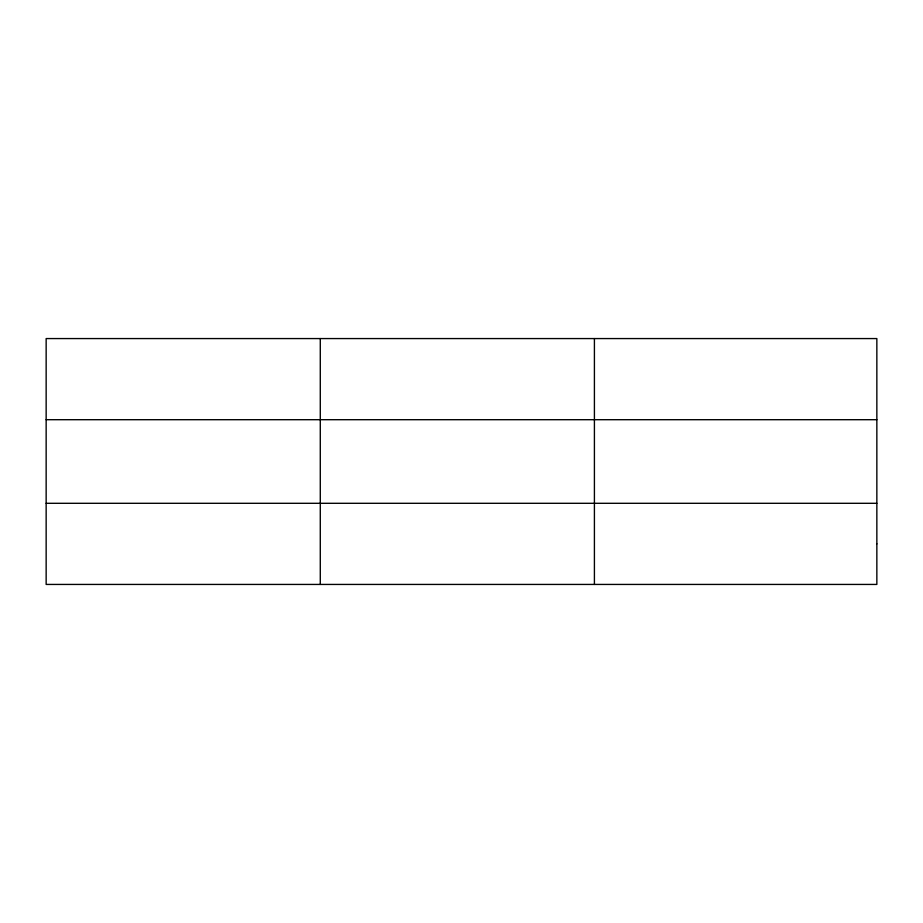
<?xml version="1.0" encoding="UTF-8"?>
<svg xmlns="http://www.w3.org/2000/svg" width="923" height="923" viewBox="0 0 923 923"><rect width="100%" height="100%" fill="white"/><g stroke="black" fill="none" stroke-linecap="round" stroke-linejoin="round"><path stroke-width="1.38" d="M320.281 338.568L320.281 584.432M594.412 338.568L594.412 584.432M46.15 419.7L876.85 419.7M46.15 503.3L876.85 503.3M876.85 543.866L876.85 584.432L46.15 584.432L46.15 338.568L876.85 338.568L876.85 543.866"/></g></svg>
